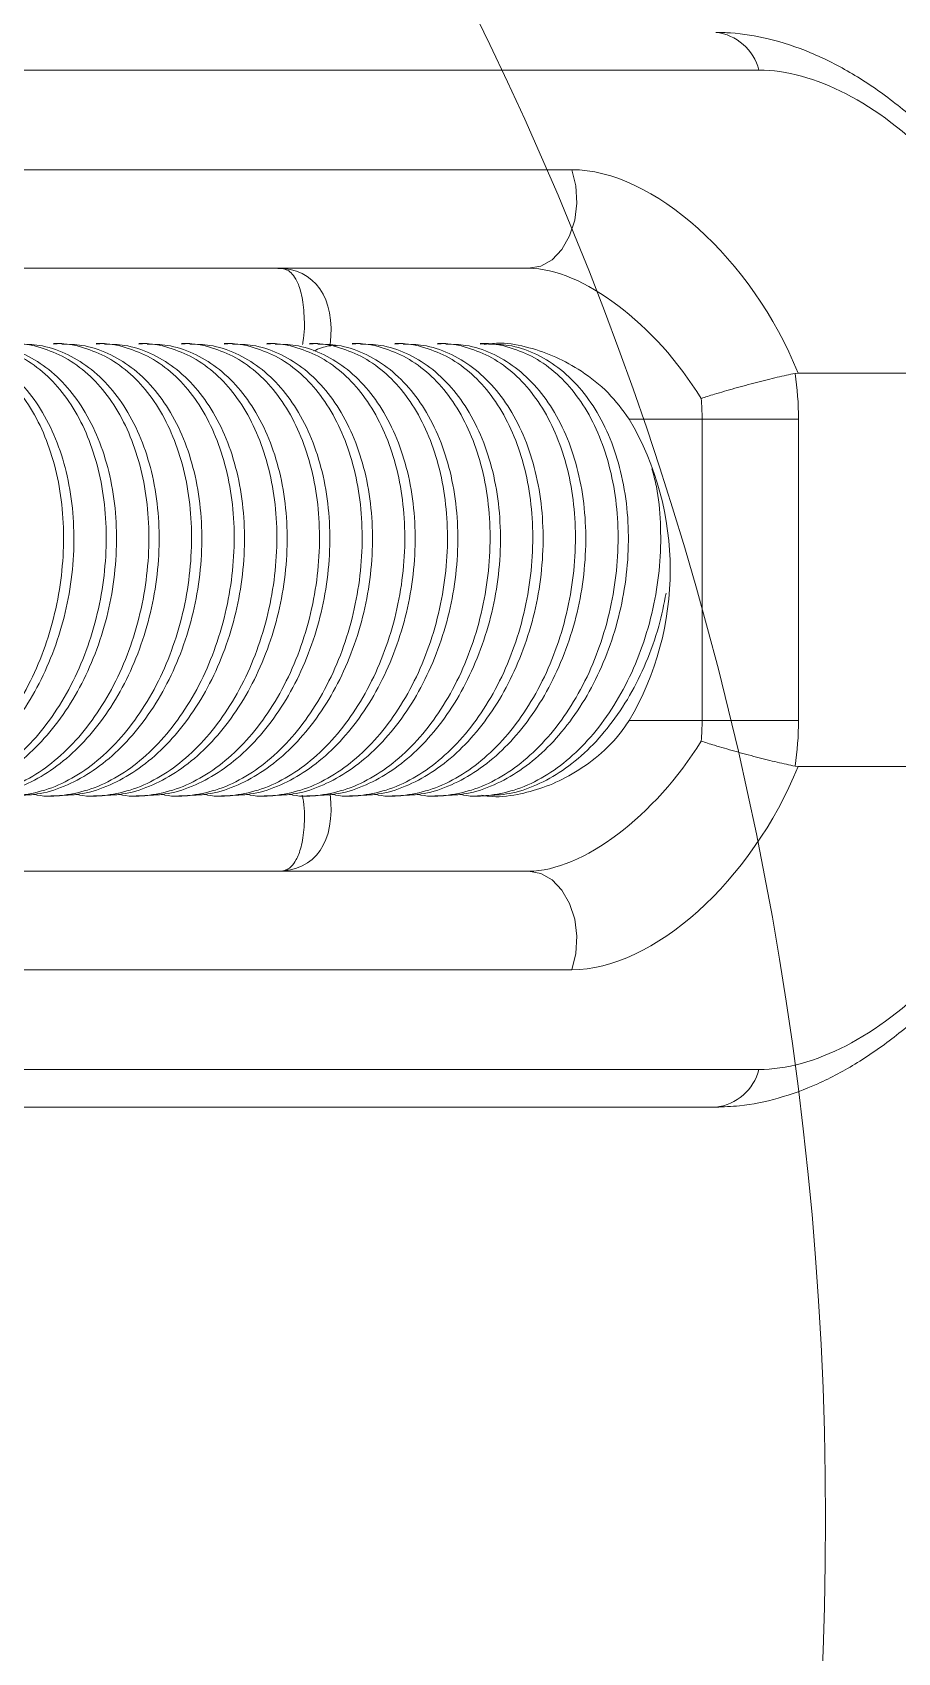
# Model space of a CAD drawing. Header units: millimetres. Extents: x -2048 to 999, y -438 to 438.
# Drawn here: x -626 to -589.6, y -220.2 to -152 of the extents above; entities that cross this region are included whole.
import ezdxf

# ---------------------------------------------------------------- set-up
doc = ezdxf.new("R2010")
doc.units = ezdxf.units.MM
doc.layers.add('LGV', color=4, linetype='Continuous')
doc.layers.add('Refrence', color=6, linetype='Continuous')

msp = doc.modelspace()

# ---------------------------------------------------------------- linework, layer by layer
at = {"layer": 'LGV', "linetype": 'Continuous', "lineweight": 15}
for p, q in [((-595.453, -153.575), (-712.96, -153.575)), ((-702.114, -157.771), (-603.331, -157.771)), ((-605.147, -161.925), (-703.929, -161.925)), ((-624.795, -165.1), (-625.153, -165.1)), ((-622.999, -165.1), (-623.357, -165.1)), ((-621.203, -165.1), (-621.561, -165.1)), ((-619.407, -165.1), (-619.765, -165.1)), ((-617.611, -165.1), (-617.969, -165.1)), ((-615.814, -165.1), (-616.173, -165.1)), ((-614.018, -165.1), (-614.377, -165.1)), ((-612.222, -165.1), (-612.581, -165.1)), ((-610.426, -165.1), (-610.785, -165.1)), ((-608.63, -165.1), (-608.989, -165.1)), ((-606.834, -165.1), (-607.193, -165.1)), ((-593.799, -166.339), (-593.926, -166.352)), ((-593.799, -166.339), (-582.873, -166.339)), ((-597.841, -168.275), (-600.915, -168.275)), ((-593.782, -168.275), (-597.841, -168.275)), ((-597.841, -180.975), (-597.841, -168.275)), ((-593.782, -168.275), (-593.782, -180.975)), ((-600.915, -180.975), (-597.841, -180.975)), ((-593.782, -180.975), (-597.841, -180.975)), ((-593.926, -182.898), (-593.799, -182.911)), ((-593.799, -182.911), (-582.873, -182.911)), ((-625.259, -184.15), (-624.902, -184.15)), ((-623.463, -184.15), (-623.106, -184.15)), ((-621.667, -184.15), (-621.31, -184.15)), ((-619.871, -184.15), (-619.514, -184.15)), ((-618.075, -184.15), (-617.717, -184.15)), ((-616.279, -184.15), (-615.921, -184.15)), ((-614.483, -184.15), (-614.125, -184.15)), ((-612.687, -184.15), (-612.329, -184.15)), ((-610.891, -184.15), (-610.533, -184.15)), ((-609.094, -184.15), (-608.737, -184.15)), ((-607.298, -184.15), (-606.941, -184.15)), ((-703.929, -187.325), (-605.147, -187.325)), ((-603.331, -191.479), (-702.114, -191.479)), ((-712.96, -195.675), (-595.453, -195.675)), ((-597.268, -197.262), (-714.775, -197.262))]:
    msp.add_line(p, q, dxfattribs=at)
at = {"layer": 'LGV', "linetype": 'Continuous', "lineweight": 15, "flags": 128}
for points in [[(-603.331, -157.771), (-603.161, -158.458), (-603.119, -159.184), (-603.207, -159.901), (-603.42, -160.564), (-603.744, -161.129), (-604.158, -161.562), (-604.636, -161.833), (-605.147, -161.925)], [(-605.147, -187.325), (-604.636, -187.417), (-604.158, -187.688), (-603.744, -188.121), (-603.42, -188.686), (-603.207, -189.349), (-603.119, -190.066), (-603.161, -190.792), (-603.331, -191.479)]]:
    msp.add_lwpolyline(points, dxfattribs=at)
at = {"layer": 'LGV', "linetype": 'Continuous', "lineweight": 15}
for centre, radius, start, end in [((-597.49, -154.073), 2.097, 13.74946, 83.94154), ((-606.694, -168.271), 12.911, 359.98136, 8.54623), ((-606.784, -168.274), 8.943, 359.99486, 5.55448), ((-611.711, -174.625), 12.525, 329.53591, 30.46409), ((-606.784, -180.976), 8.943, 354.44552, 0.00514), ((-606.694, -180.979), 12.911, 351.45377, 0.01864), ((-597.49, -195.177), 2.097, 276.05846, 346.25054)]:
    msp.add_arc(centre, radius, start, end, dxfattribs=at)
for centre, major_axis, ratio, start_param, end_param in [((-591.394, -165.056), (-6.517, 10.834), 0.583087, 4.262981, 5.945815), ((-600.072, -166.991), (-5.234, 8.7), 0.583087, 4.445788, 5.945815), ((-619.013, -168.275), (4.693, 5.897), 0.502004, 5.606783, 6.663287), ((-601.887, -168.275), (-4.693, 5.897), 0.502004, 4.469153, 5.903084), ((-601.887, -180.975), (4.693, 5.897), 0.502004, 3.521694, 4.955625), ((-600.072, -182.259), (5.234, 8.7), 0.583087, 3.478963, 4.97899), ((-591.394, -184.194), (6.517, 10.834), 0.583087, 3.478963, 5.161797), ((-619.013, -180.975), (-4.693, 5.897), 0.502004, 2.761491, 3.823601)]:
    msp.add_ellipse(centre, major_axis=major_axis, ratio=ratio, start_param=start_param, end_param=end_param, dxfattribs=at)
for points, knots in [([(-582.295, -165.67), (-582.53, -165.021), (-583.021, -163.668), (-584.041, -161.667), (-585.26, -159.711), (-586.647, -157.902), (-588.166, -156.275), (-589.792, -154.862), (-591.498, -153.695), (-593.26, -152.799), (-594.984, -152.23), (-596.327, -152.009), (-597.059, -151.993), (-597.268, -151.988)], [0, 0, 0, 0, 0.0949255, 0.1978737, 0.2997252, 0.4001906, 0.4991742, 0.5967755, 0.6932455, 0.7888479, 0.8835708, 0.9668132, 1, 1, 1, 1]), ([(-615.753, -161.925), (-615.684, -161.928), (-615.465, -161.938), (-615.277, -162.015), (-615.125, -162.116), (-614.896, -162.441), (-614.681, -163.03), (-614.582, -163.914), (-614.575, -164.659), (-614.662, -165.105), (-614.668, -165.14)], [0, 0, 0, 0, 0.06681, 0.211908, 0.390411, 0.534975, 0.676145, 0.830533, 0.986913, 1, 1, 1, 1]), ([(-630.541, -165.115), (-630.49, -165.11), (-630.055, -165.068), (-629.274, -165.244), (-628.229, -165.659), (-627.288, -166.341), (-626.457, -167.253), (-625.771, -168.366), (-625.239, -169.665), (-624.884, -171.099), (-624.711, -172.65), (-624.732, -174.251), (-624.947, -175.881), (-625.349, -177.464), (-625.932, -178.98), (-626.67, -180.356), (-627.555, -181.577), (-628.542, -182.584), (-629.623, -183.368), (-630.745, -183.9), (-631.894, -184.148), (-632.715, -184.198), (-633.134, -184.089), (-633.186, -184.075)], [0, 0, 0, 0, 0.006875, 0.058827, 0.109125, 0.16087, 0.211394, 0.263355, 0.314382, 0.36686, 0.418411, 0.47144, 0.523291, 0.576647, 0.628461, 0.681795, 0.733287, 0.786297, 0.83734, 0.889886, 0.94054, 0.992674, 1, 1, 1, 1]), ([(-632.086, -184.137), (-631.759, -184.123), (-631.049, -184.092), (-629.959, -183.726), (-628.849, -183.113), (-627.809, -182.264), (-626.852, -181.197), (-626.018, -179.951), (-625.319, -178.542), (-624.787, -177.027), (-624.431, -175.426), (-624.271, -173.809), (-624.309, -172.198), (-624.544, -170.67), (-624.974, -169.242), (-625.576, -167.985), (-626.344, -166.91), (-627.238, -166.068), (-628.249, -165.473), (-629.238, -165.14), (-629.903, -165.129), (-630.184, -165.124)], [0, 0, 0, 0, 0.045979, 0.099633, 0.151742, 0.205343, 0.257817, 0.31178, 0.364817, 0.419363, 0.472881, 0.52794, 0.581644, 0.636914, 0.690458, 0.745577, 0.798716, 0.853424, 0.906101, 0.960325, 1, 1, 1, 1]), ([(-628.745, -165.115), (-628.694, -165.11), (-628.259, -165.068), (-627.477, -165.244), (-626.433, -165.659), (-625.492, -166.341), (-624.661, -167.253), (-623.975, -168.366), (-623.443, -169.665), (-623.087, -171.099), (-622.915, -172.65), (-622.936, -174.251), (-623.151, -175.881), (-623.553, -177.464), (-624.136, -178.98), (-624.874, -180.356), (-625.759, -181.577), (-626.746, -182.584), (-627.827, -183.368), (-628.949, -183.9), (-630.098, -184.148), (-630.919, -184.198), (-631.338, -184.089), (-631.39, -184.075)], [0, 0, 0, 0, 0.0068748, 0.0588267, 0.1091249, 0.1608703, 0.2113938, 0.2633549, 0.3143821, 0.3668595, 0.4184111, 0.4714399, 0.5232911, 0.5766472, 0.6284611, 0.6817954, 0.7332867, 0.7862968, 0.8373401, 0.8898865, 0.9405397, 0.9926735, 1, 1, 1, 1]), ([(-630.29, -184.137), (-629.963, -184.123), (-629.253, -184.092), (-628.163, -183.726), (-627.053, -183.113), (-626.013, -182.264), (-625.056, -181.197), (-624.222, -179.951), (-623.522, -178.542), (-622.991, -177.027), (-622.635, -175.426), (-622.475, -173.809), (-622.512, -172.198), (-622.748, -170.67), (-623.178, -169.242), (-623.78, -167.985), (-624.548, -166.91), (-625.442, -166.068), (-626.453, -165.473), (-627.442, -165.14), (-628.107, -165.129), (-628.388, -165.124)], [0, 0, 0, 0, 0.045979, 0.099633, 0.151742, 0.205343, 0.257817, 0.31178, 0.364817, 0.419363, 0.472881, 0.52794, 0.581644, 0.636914, 0.690458, 0.745577, 0.798716, 0.853424, 0.906101, 0.960325, 1, 1, 1, 1]), ([(-626.949, -165.115), (-626.898, -165.11), (-626.463, -165.068), (-625.681, -165.244), (-624.636, -165.659), (-623.696, -166.341), (-622.865, -167.253), (-622.179, -168.366), (-621.647, -169.665), (-621.291, -171.099), (-621.119, -172.65), (-621.14, -174.251), (-621.355, -175.881), (-621.756, -177.464), (-622.34, -178.98), (-623.078, -180.356), (-623.963, -181.577), (-624.95, -182.584), (-626.031, -183.368), (-627.153, -183.9), (-628.302, -184.148), (-629.123, -184.198), (-629.542, -184.089), (-629.594, -184.075)], [0, 0, 0, 0, 0.006875, 0.058827, 0.109125, 0.16087, 0.211394, 0.263355, 0.314382, 0.36686, 0.418411, 0.47144, 0.523291, 0.576647, 0.628461, 0.681795, 0.733287, 0.786297, 0.83734, 0.889886, 0.94054, 0.992674, 1, 1, 1, 1]), ([(-628.494, -184.137), (-628.167, -184.123), (-627.457, -184.092), (-626.367, -183.726), (-625.257, -183.113), (-624.217, -182.264), (-623.26, -181.197), (-622.425, -179.951), (-621.726, -178.542), (-621.195, -177.027), (-620.839, -175.426), (-620.679, -173.809), (-620.716, -172.198), (-620.952, -170.67), (-621.382, -169.242), (-621.984, -167.985), (-622.752, -166.91), (-623.646, -166.068), (-624.657, -165.473), (-625.646, -165.14), (-626.311, -165.129), (-626.591, -165.124)], [0, 0, 0, 0, 0.045979, 0.099633, 0.151742, 0.205343, 0.257817, 0.31178, 0.364817, 0.419363, 0.472881, 0.52794, 0.581644, 0.636914, 0.690458, 0.745577, 0.798716, 0.853424, 0.906101, 0.960325, 1, 1, 1, 1]), ([(-625.153, -165.115), (-625.102, -165.11), (-624.667, -165.068), (-623.885, -165.244), (-622.84, -165.659), (-621.9, -166.341), (-621.069, -167.253), (-620.383, -168.366), (-619.851, -169.665), (-619.495, -171.099), (-619.323, -172.65), (-619.344, -174.251), (-619.559, -175.881), (-619.96, -177.464), (-620.544, -178.98), (-621.282, -180.356), (-622.167, -181.577), (-623.154, -182.584), (-624.235, -183.368), (-625.357, -183.9), (-626.506, -184.148), (-627.327, -184.198), (-627.746, -184.089), (-627.798, -184.075)], [0, 0, 0, 0, 0.0068748, 0.0588267, 0.1091249, 0.1608703, 0.2113938, 0.2633549, 0.3143821, 0.3668595, 0.4184111, 0.4714399, 0.5232911, 0.5766472, 0.6284611, 0.6817954, 0.7332867, 0.7862968, 0.8373401, 0.8898865, 0.9405397, 0.9926735, 1, 1, 1, 1]), ([(-626.698, -184.137), (-626.371, -184.123), (-625.661, -184.092), (-624.571, -183.726), (-623.461, -183.113), (-622.421, -182.264), (-621.464, -181.197), (-620.629, -179.951), (-619.93, -178.542), (-619.398, -177.027), (-619.043, -175.426), (-618.883, -173.809), (-618.92, -172.198), (-619.156, -170.67), (-619.586, -169.242), (-620.188, -167.985), (-620.956, -166.91), (-621.85, -166.068), (-622.861, -165.473), (-623.85, -165.14), (-624.514, -165.129), (-624.795, -165.124)], [0, 0, 0, 0, 0.045979, 0.099633, 0.151742, 0.205343, 0.257817, 0.31178, 0.364817, 0.419363, 0.472881, 0.52794, 0.581644, 0.636914, 0.690458, 0.745577, 0.798716, 0.853424, 0.906101, 0.960325, 1, 1, 1, 1]), ([(-623.356, -165.115), (-623.306, -165.11), (-622.871, -165.068), (-622.089, -165.244), (-621.044, -165.659), (-620.104, -166.341), (-619.273, -167.253), (-618.587, -168.366), (-618.055, -169.665), (-617.699, -171.099), (-617.527, -172.65), (-617.548, -174.251), (-617.763, -175.881), (-618.164, -177.464), (-618.748, -178.98), (-619.486, -180.356), (-620.371, -181.577), (-621.358, -182.584), (-622.439, -183.368), (-623.561, -183.9), (-624.71, -184.148), (-625.531, -184.198), (-625.95, -184.089), (-626.002, -184.075)], [0, 0, 0, 0, 0.006875, 0.058827, 0.109125, 0.16087, 0.211394, 0.263355, 0.314382, 0.36686, 0.418411, 0.47144, 0.523291, 0.576647, 0.628461, 0.681795, 0.733287, 0.786297, 0.83734, 0.889886, 0.94054, 0.992674, 1, 1, 1, 1]), ([(-624.902, -184.137), (-624.575, -184.123), (-623.865, -184.092), (-622.775, -183.726), (-621.665, -183.113), (-620.625, -182.264), (-619.668, -181.197), (-618.833, -179.951), (-618.134, -178.542), (-617.602, -177.027), (-617.247, -175.426), (-617.087, -173.809), (-617.124, -172.198), (-617.36, -170.67), (-617.789, -169.242), (-618.392, -167.985), (-619.16, -166.91), (-620.054, -166.068), (-621.065, -165.473), (-622.053, -165.14), (-622.718, -165.129), (-622.999, -165.124)], [0, 0, 0, 0, 0.045979, 0.099633, 0.151742, 0.205343, 0.257817, 0.31178, 0.364817, 0.419363, 0.472881, 0.52794, 0.581644, 0.636914, 0.690458, 0.745577, 0.798716, 0.853424, 0.906101, 0.960325, 1, 1, 1, 1]), ([(-621.56, -165.115), (-621.51, -165.11), (-621.075, -165.068), (-620.293, -165.244), (-619.248, -165.659), (-618.308, -166.341), (-617.477, -167.253), (-616.791, -168.366), (-616.259, -169.665), (-615.903, -171.099), (-615.731, -172.65), (-615.752, -174.251), (-615.967, -175.881), (-616.368, -177.464), (-616.952, -178.98), (-617.69, -180.356), (-618.575, -181.577), (-619.562, -182.584), (-620.643, -183.368), (-621.765, -183.9), (-622.914, -184.148), (-623.735, -184.198), (-624.154, -184.089), (-624.206, -184.075)], [0, 0, 0, 0, 0.006875, 0.058827, 0.109125, 0.16087, 0.211394, 0.263355, 0.314382, 0.36686, 0.418411, 0.47144, 0.523291, 0.576647, 0.628461, 0.681795, 0.733287, 0.786297, 0.83734, 0.889886, 0.94054, 0.992674, 1, 1, 1, 1]), ([(-623.106, -184.137), (-622.779, -184.123), (-622.069, -184.092), (-620.979, -183.726), (-619.869, -183.113), (-618.829, -182.264), (-617.872, -181.197), (-617.037, -179.951), (-616.338, -178.542), (-615.806, -177.027), (-615.451, -175.426), (-615.29, -173.809), (-615.328, -172.198), (-615.564, -170.67), (-615.993, -169.242), (-616.596, -167.985), (-617.364, -166.91), (-618.258, -166.068), (-619.269, -165.473), (-620.257, -165.14), (-620.922, -165.129), (-621.203, -165.124)], [0, 0, 0, 0, 0.045979, 0.0996332, 0.1517424, 0.2053433, 0.2578166, 0.3117804, 0.3648166, 0.4193633, 0.4728812, 0.5279396, 0.581644, 0.6369141, 0.6904576, 0.7455766, 0.7987162, 0.8534235, 0.9061006, 0.9603254, 1, 1, 1, 1]), ([(-619.764, -165.115), (-619.714, -165.11), (-619.279, -165.068), (-618.497, -165.244), (-617.452, -165.659), (-616.512, -166.341), (-615.681, -167.253), (-614.995, -168.366), (-614.463, -169.665), (-614.107, -171.099), (-613.935, -172.65), (-613.956, -174.251), (-614.171, -175.881), (-614.572, -177.464), (-615.156, -178.98), (-615.894, -180.356), (-616.778, -181.577), (-617.766, -182.584), (-618.847, -183.368), (-619.969, -183.9), (-621.118, -184.148), (-621.939, -184.198), (-622.358, -184.089), (-622.41, -184.075)], [0, 0, 0, 0, 0.006875, 0.058827, 0.109125, 0.16087, 0.211394, 0.263355, 0.314382, 0.36686, 0.418411, 0.47144, 0.523291, 0.576647, 0.628461, 0.681795, 0.733287, 0.786297, 0.83734, 0.889886, 0.94054, 0.992674, 1, 1, 1, 1]), ([(-621.31, -184.137), (-620.983, -184.123), (-620.273, -184.092), (-619.182, -183.726), (-618.073, -183.113), (-617.033, -182.264), (-616.076, -181.197), (-615.241, -179.951), (-614.542, -178.542), (-614.01, -177.027), (-613.655, -175.426), (-613.494, -173.809), (-613.532, -172.198), (-613.767, -170.67), (-614.197, -169.242), (-614.8, -167.985), (-615.568, -166.91), (-616.462, -166.068), (-617.473, -165.473), (-618.461, -165.14), (-619.126, -165.129), (-619.407, -165.124)], [0, 0, 0, 0, 0.045979, 0.0996332, 0.1517424, 0.2053433, 0.2578166, 0.3117804, 0.3648166, 0.4193633, 0.4728812, 0.5279396, 0.581644, 0.6369141, 0.6904576, 0.7455766, 0.7987162, 0.8534235, 0.9061006, 0.9603254, 1, 1, 1, 1]), ([(-617.968, -165.115), (-617.917, -165.11), (-617.483, -165.068), (-616.701, -165.244), (-615.656, -165.659), (-614.716, -166.341), (-613.885, -167.253), (-613.199, -168.366), (-612.667, -169.665), (-612.311, -171.099), (-612.139, -172.65), (-612.16, -174.251), (-612.375, -175.881), (-612.776, -177.464), (-613.36, -178.98), (-614.098, -180.356), (-614.982, -181.577), (-615.97, -182.584), (-617.051, -183.368), (-618.173, -183.9), (-619.322, -184.148), (-620.143, -184.198), (-620.562, -184.089), (-620.613, -184.075)], [0, 0, 0, 0, 0.006875, 0.058827, 0.109125, 0.16087, 0.211394, 0.263355, 0.314382, 0.36686, 0.418411, 0.47144, 0.523291, 0.576647, 0.628461, 0.681795, 0.733287, 0.786297, 0.83734, 0.889886, 0.94054, 0.992674, 1, 1, 1, 1]), ([(-619.514, -184.137), (-619.187, -184.123), (-618.477, -184.092), (-617.386, -183.726), (-616.277, -183.113), (-615.237, -182.264), (-614.28, -181.197), (-613.445, -179.951), (-612.746, -178.542), (-612.214, -177.027), (-611.859, -175.426), (-611.698, -173.809), (-611.736, -172.198), (-611.971, -170.67), (-612.401, -169.242), (-613.004, -167.985), (-613.772, -166.91), (-614.666, -166.068), (-615.677, -165.473), (-616.665, -165.14), (-617.33, -165.129), (-617.611, -165.124)], [0, 0, 0, 0, 0.045979, 0.099633, 0.151742, 0.205343, 0.257817, 0.31178, 0.364817, 0.419363, 0.472881, 0.52794, 0.581644, 0.636914, 0.690458, 0.745577, 0.798716, 0.853424, 0.906101, 0.960325, 1, 1, 1, 1]), ([(-616.172, -165.115), (-616.121, -165.11), (-615.687, -165.068), (-614.905, -165.244), (-613.86, -165.659), (-612.92, -166.341), (-612.089, -167.253), (-611.403, -168.366), (-610.871, -169.665), (-610.515, -171.099), (-610.343, -172.65), (-610.364, -174.251), (-610.579, -175.881), (-610.98, -177.464), (-611.564, -178.98), (-612.302, -180.356), (-613.186, -181.577), (-614.174, -182.584), (-615.255, -183.368), (-616.377, -183.9), (-617.525, -184.148), (-618.347, -184.198), (-618.766, -184.089), (-618.817, -184.075)], [0, 0, 0, 0, 0.0068748, 0.0588267, 0.1091249, 0.1608703, 0.2113938, 0.2633549, 0.3143821, 0.3668595, 0.4184111, 0.4714399, 0.5232911, 0.5766472, 0.6284611, 0.6817954, 0.7332867, 0.7862968, 0.8373401, 0.8898865, 0.9405397, 0.9926735, 1, 1, 1, 1]), ([(-617.718, -184.137), (-617.39, -184.123), (-616.681, -184.092), (-615.59, -183.726), (-614.481, -183.113), (-613.441, -182.264), (-612.483, -181.197), (-611.649, -179.951), (-610.95, -178.542), (-610.418, -177.027), (-610.063, -175.426), (-609.902, -173.809), (-609.94, -172.198), (-610.175, -170.67), (-610.605, -169.242), (-611.208, -167.985), (-611.976, -166.91), (-612.87, -166.068), (-613.881, -165.473), (-614.869, -165.14), (-615.534, -165.129), (-615.815, -165.124)], [0, 0, 0, 0, 0.045979, 0.0996332, 0.1517424, 0.2053433, 0.2578166, 0.3117804, 0.3648166, 0.4193633, 0.4728812, 0.5279396, 0.581644, 0.6369141, 0.6904576, 0.7455766, 0.7987162, 0.8534235, 0.9061006, 0.9603254, 1, 1, 1, 1]), ([(-614.376, -165.115), (-614.325, -165.11), (-613.891, -165.068), (-613.109, -165.244), (-612.064, -165.659), (-611.124, -166.341), (-610.293, -167.253), (-609.607, -168.366), (-609.074, -169.665), (-608.719, -171.099), (-608.547, -172.65), (-608.568, -174.251), (-608.783, -175.881), (-609.184, -177.464), (-609.768, -178.98), (-610.506, -180.356), (-611.39, -181.577), (-612.378, -182.584), (-613.459, -183.368), (-614.581, -183.9), (-615.729, -184.148), (-616.551, -184.198), (-616.97, -184.089), (-617.021, -184.075)], [0, 0, 0, 0, 0.006875, 0.058827, 0.109125, 0.16087, 0.211394, 0.263355, 0.314382, 0.36686, 0.418411, 0.47144, 0.523291, 0.576647, 0.628461, 0.681795, 0.733287, 0.786297, 0.83734, 0.889886, 0.94054, 0.992674, 1, 1, 1, 1]), ([(-615.922, -184.137), (-615.594, -184.123), (-614.885, -184.092), (-613.794, -183.726), (-612.684, -183.113), (-611.645, -182.264), (-610.687, -181.197), (-609.853, -179.951), (-609.154, -178.542), (-608.622, -177.027), (-608.267, -175.426), (-608.106, -173.809), (-608.144, -172.198), (-608.379, -170.67), (-608.809, -169.242), (-609.412, -167.985), (-610.18, -166.91), (-611.073, -166.068), (-612.085, -165.473), (-613.073, -165.14), (-613.738, -165.129), (-614.019, -165.124)], [0, 0, 0, 0, 0.045979, 0.099633, 0.151742, 0.205343, 0.257817, 0.31178, 0.364817, 0.419363, 0.472881, 0.52794, 0.581644, 0.636914, 0.690458, 0.745577, 0.798716, 0.853424, 0.906101, 0.960325, 1, 1, 1, 1]), ([(-612.58, -165.115), (-612.529, -165.11), (-612.094, -165.068), (-611.313, -165.244), (-610.268, -165.659), (-609.328, -166.341), (-608.497, -167.253), (-607.811, -168.366), (-607.278, -169.665), (-606.923, -171.099), (-606.751, -172.65), (-606.772, -174.251), (-606.987, -175.881), (-607.388, -177.464), (-607.972, -178.98), (-608.71, -180.356), (-609.594, -181.577), (-610.582, -182.584), (-611.663, -183.368), (-612.785, -183.9), (-613.933, -184.148), (-614.755, -184.198), (-615.174, -184.089), (-615.225, -184.075)], [0, 0, 0, 0, 0.006875, 0.058827, 0.109125, 0.16087, 0.211394, 0.263355, 0.314382, 0.36686, 0.418411, 0.47144, 0.523291, 0.576647, 0.628461, 0.681795, 0.733287, 0.786297, 0.83734, 0.889886, 0.94054, 0.992674, 1, 1, 1, 1]), ([(-614.126, -184.137), (-613.798, -184.123), (-613.089, -184.092), (-611.998, -183.726), (-610.888, -183.113), (-609.849, -182.264), (-608.891, -181.197), (-608.057, -179.951), (-607.358, -178.542), (-606.826, -177.027), (-606.471, -175.426), (-606.31, -173.809), (-606.348, -172.198), (-606.583, -170.67), (-607.013, -169.242), (-607.616, -167.985), (-608.384, -166.91), (-609.277, -166.068), (-610.289, -165.473), (-611.277, -165.14), (-611.942, -165.129), (-612.223, -165.124)], [0, 0, 0, 0, 0.045979, 0.099633, 0.151742, 0.205343, 0.257817, 0.31178, 0.364817, 0.419363, 0.472881, 0.52794, 0.581644, 0.636914, 0.690458, 0.745577, 0.798716, 0.853424, 0.906101, 0.960325, 1, 1, 1, 1]), ([(-610.784, -165.115), (-610.733, -165.11), (-610.298, -165.068), (-609.517, -165.244), (-608.472, -165.659), (-607.531, -166.341), (-606.7, -167.253), (-606.015, -168.366), (-605.482, -169.665), (-605.127, -171.099), (-604.955, -172.65), (-604.976, -174.251), (-605.191, -175.881), (-605.592, -177.464), (-606.176, -178.98), (-606.913, -180.356), (-607.798, -181.577), (-608.786, -182.584), (-609.867, -183.368), (-610.989, -183.9), (-612.137, -184.148), (-612.959, -184.198), (-613.378, -184.089), (-613.429, -184.075)], [0, 0, 0, 0, 0.006875, 0.058827, 0.109125, 0.16087, 0.211394, 0.263355, 0.314382, 0.36686, 0.418411, 0.47144, 0.523291, 0.576647, 0.628461, 0.681795, 0.733287, 0.786297, 0.83734, 0.889886, 0.94054, 0.992674, 1, 1, 1, 1]), ([(-612.33, -184.137), (-612.002, -184.123), (-611.292, -184.092), (-610.202, -183.726), (-609.092, -183.113), (-608.053, -182.264), (-607.095, -181.197), (-606.261, -179.951), (-605.562, -178.542), (-605.03, -177.027), (-604.675, -175.426), (-604.514, -173.809), (-604.552, -172.198), (-604.787, -170.67), (-605.217, -169.242), (-605.82, -167.985), (-606.588, -166.91), (-607.481, -166.068), (-608.493, -165.473), (-609.481, -165.14), (-610.146, -165.129), (-610.427, -165.124)], [0, 0, 0, 0, 0.045979, 0.099633, 0.151742, 0.205343, 0.257817, 0.31178, 0.364817, 0.419363, 0.472881, 0.52794, 0.581644, 0.636914, 0.690458, 0.745577, 0.798716, 0.853424, 0.906101, 0.960325, 1, 1, 1, 1]), ([(-608.988, -165.115), (-608.937, -165.11), (-608.502, -165.068), (-607.721, -165.244), (-606.676, -165.659), (-605.735, -166.341), (-604.904, -167.253), (-604.219, -168.366), (-603.686, -169.665), (-603.331, -171.099), (-603.159, -172.65), (-603.18, -174.251), (-603.395, -175.881), (-603.796, -177.464), (-604.379, -178.98), (-605.117, -180.356), (-606.002, -181.577), (-606.99, -182.584), (-608.071, -183.368), (-609.193, -183.9), (-610.341, -184.148), (-611.163, -184.198), (-611.582, -184.089), (-611.633, -184.075)], [0, 0, 0, 0, 0.0068748, 0.0588267, 0.1091249, 0.1608703, 0.2113938, 0.2633549, 0.3143821, 0.3668595, 0.4184111, 0.4714399, 0.5232911, 0.5766472, 0.6284611, 0.6817954, 0.7332867, 0.7862968, 0.8373401, 0.8898865, 0.9405397, 0.9926735, 1, 1, 1, 1]), ([(-610.534, -184.137), (-610.206, -184.123), (-609.496, -184.092), (-608.406, -183.726), (-607.296, -183.113), (-606.257, -182.264), (-605.299, -181.197), (-604.465, -179.951), (-603.766, -178.542), (-603.234, -177.027), (-602.879, -175.426), (-602.718, -173.809), (-602.756, -172.198), (-602.991, -170.67), (-603.421, -169.242), (-604.024, -167.985), (-604.792, -166.91), (-605.685, -166.068), (-606.697, -165.473), (-607.685, -165.14), (-608.35, -165.129), (-608.631, -165.124)], [0, 0, 0, 0, 0.045979, 0.0996332, 0.1517424, 0.2053433, 0.2578166, 0.3117804, 0.3648166, 0.4193633, 0.4728812, 0.5279396, 0.581644, 0.6369141, 0.6904576, 0.7455766, 0.7987162, 0.8534235, 0.9061006, 0.9603254, 1, 1, 1, 1]), ([(-607.192, -165.115), (-607.141, -165.11), (-606.706, -165.068), (-605.925, -165.244), (-604.88, -165.659), (-603.939, -166.341), (-603.108, -167.253), (-602.423, -168.366), (-601.89, -169.665), (-601.535, -171.099), (-601.363, -172.65), (-601.383, -174.251), (-601.599, -175.881), (-602, -177.464), (-602.583, -178.98), (-603.321, -180.356), (-604.206, -181.577), (-605.194, -182.584), (-606.274, -183.368), (-607.397, -183.9), (-608.545, -184.148), (-609.367, -184.198), (-609.786, -184.089), (-609.837, -184.075)], [0, 0, 0, 0, 0.006875, 0.058827, 0.109125, 0.16087, 0.211394, 0.263355, 0.314382, 0.36686, 0.418411, 0.47144, 0.523291, 0.576647, 0.628461, 0.681795, 0.733287, 0.786297, 0.83734, 0.889886, 0.94054, 0.992674, 1, 1, 1, 1]), ([(-608.738, -184.137), (-608.41, -184.123), (-607.7, -184.092), (-606.61, -183.726), (-605.5, -183.113), (-604.461, -182.264), (-603.503, -181.197), (-602.669, -179.951), (-601.97, -178.542), (-601.438, -177.027), (-601.083, -175.426), (-600.922, -173.809), (-600.96, -172.198), (-601.195, -170.67), (-601.625, -169.242), (-602.228, -167.985), (-602.996, -166.91), (-603.889, -166.068), (-604.901, -165.473), (-605.889, -165.14), (-606.554, -165.129), (-606.835, -165.124)], [0, 0, 0, 0, 0.045979, 0.099633, 0.151742, 0.205343, 0.257817, 0.31178, 0.364817, 0.419363, 0.472881, 0.52794, 0.581644, 0.636914, 0.690458, 0.745577, 0.798716, 0.853424, 0.906101, 0.960325, 1, 1, 1, 1]), ([(-600.915, -168.275), (-601.195, -167.894), (-601.764, -167.119), (-602.86, -166.266), (-604.005, -165.633), (-605.166, -165.23), (-606.203, -165.037), (-606.786, -165.105), (-607.012, -165.131)], [0, 0, 0, 0, 0.182208, 0.371263, 0.535479, 0.703454, 0.885099, 1, 1, 1, 1]), ([(-614.192, -165.401), (-613.976, -165.316), (-613.66, -165.19), (-613.343, -165.176), (-613.242, -165.171)], [0, 0, 0, 0, 0.6798196, 1, 1, 1, 1]), ([(-593.926, -166.352), (-594.166, -166.403), (-594.647, -166.505), (-595.554, -166.732), (-596.48, -166.982), (-597.278, -167.215), (-597.712, -167.352), (-597.88, -167.408), (-597.883, -167.409)], [0, 0, 0, 0, 0.20677, 0.413539, 0.620905, 0.833857, 0.996846, 1, 1, 1, 1]), ([(-599.956, -170.369), (-599.888, -170.618), (-599.694, -171.336), (-599.573, -172.653), (-599.586, -174.25), (-599.803, -175.881), (-600.204, -177.464), (-600.787, -178.98), (-601.525, -180.356), (-602.41, -181.577), (-603.398, -182.584), (-604.478, -183.368), (-605.601, -183.9), (-606.749, -184.148), (-607.571, -184.198), (-607.989, -184.089), (-608.041, -184.075)], [0, 0, 0, 0, 0.0414198, 0.1194692, 0.1997553, 0.2782585, 0.3590401, 0.4374868, 0.5182355, 0.5961937, 0.6764515, 0.7537315, 0.8332871, 0.9099765, 0.9889076, 1, 1, 1, 1]), ([(-606.942, -184.137), (-606.614, -184.123), (-605.904, -184.092), (-604.814, -183.726), (-603.704, -183.113), (-602.665, -182.264), (-601.707, -181.197), (-600.872, -179.952), (-600.177, -178.542), (-599.651, -177.084), (-599.452, -176.078), (-599.359, -175.608)], [0, 0, 0, 0, 0.09845, 0.213334, 0.32491, 0.439679, 0.552035, 0.667581, 0.781142, 0.897937, 1, 1, 1, 1]), ([(-607.117, -184.114), (-607.017, -184.135), (-606.563, -184.23), (-605.685, -184.127), (-604.54, -183.83), (-603.416, -183.323), (-602.314, -182.588), (-601.461, -181.771), (-601.056, -181.181), (-600.915, -180.975)], [0, 0, 0, 0, 0.051656, 0.237013, 0.39388, 0.554537, 0.727429, 0.90512, 1, 1, 1, 1]), ([(-597.883, -181.841), (-597.88, -181.842), (-597.712, -181.898), (-597.278, -182.035), (-596.48, -182.268), (-595.554, -182.518), (-594.647, -182.745), (-594.166, -182.847), (-593.926, -182.898)], [0, 0, 0, 0, 0.003154, 0.166143, 0.379095, 0.586461, 0.79323, 1, 1, 1, 1]), ([(-597.268, -197.262), (-596.935, -197.25), (-596.06, -197.22), (-594.616, -196.919), (-592.949, -196.31), (-591.277, -195.417), (-589.631, -194.259), (-588.049, -192.859), (-586.563, -191.246), (-585.203, -189.453), (-584.004, -187.515), (-583.003, -185.54), (-582.523, -184.207), (-582.294, -183.573)], [0, 0, 0, 0, 0.0527756, 0.1387659, 0.2270805, 0.3184617, 0.4122577, 0.5079768, 0.605416, 0.7045183, 0.8052094, 0.9073184, 1, 1, 1, 1]), ([(-614.676, -184.115), (-614.66, -184.203), (-614.567, -184.707), (-614.587, -185.482), (-614.71, -186.335), (-614.935, -186.881), (-615.148, -187.15), (-615.294, -187.244), (-615.482, -187.315), (-615.695, -187.323), (-615.753, -187.325)], [0, 0, 0, 0, 0.033565, 0.19289, 0.344088, 0.489489, 0.635768, 0.796495, 0.944606, 1, 1, 1, 1])]:
    msp.add_open_spline(points, degree=3, knots=knots, dxfattribs=at)
at = {"layer": 'Refrence', "linetype": 'Continuous', "lineweight": 0}
msp.add_circle((-735.965, -214.63), 143.319, dxfattribs=at)

doc.saveas('drawing.dxf')
